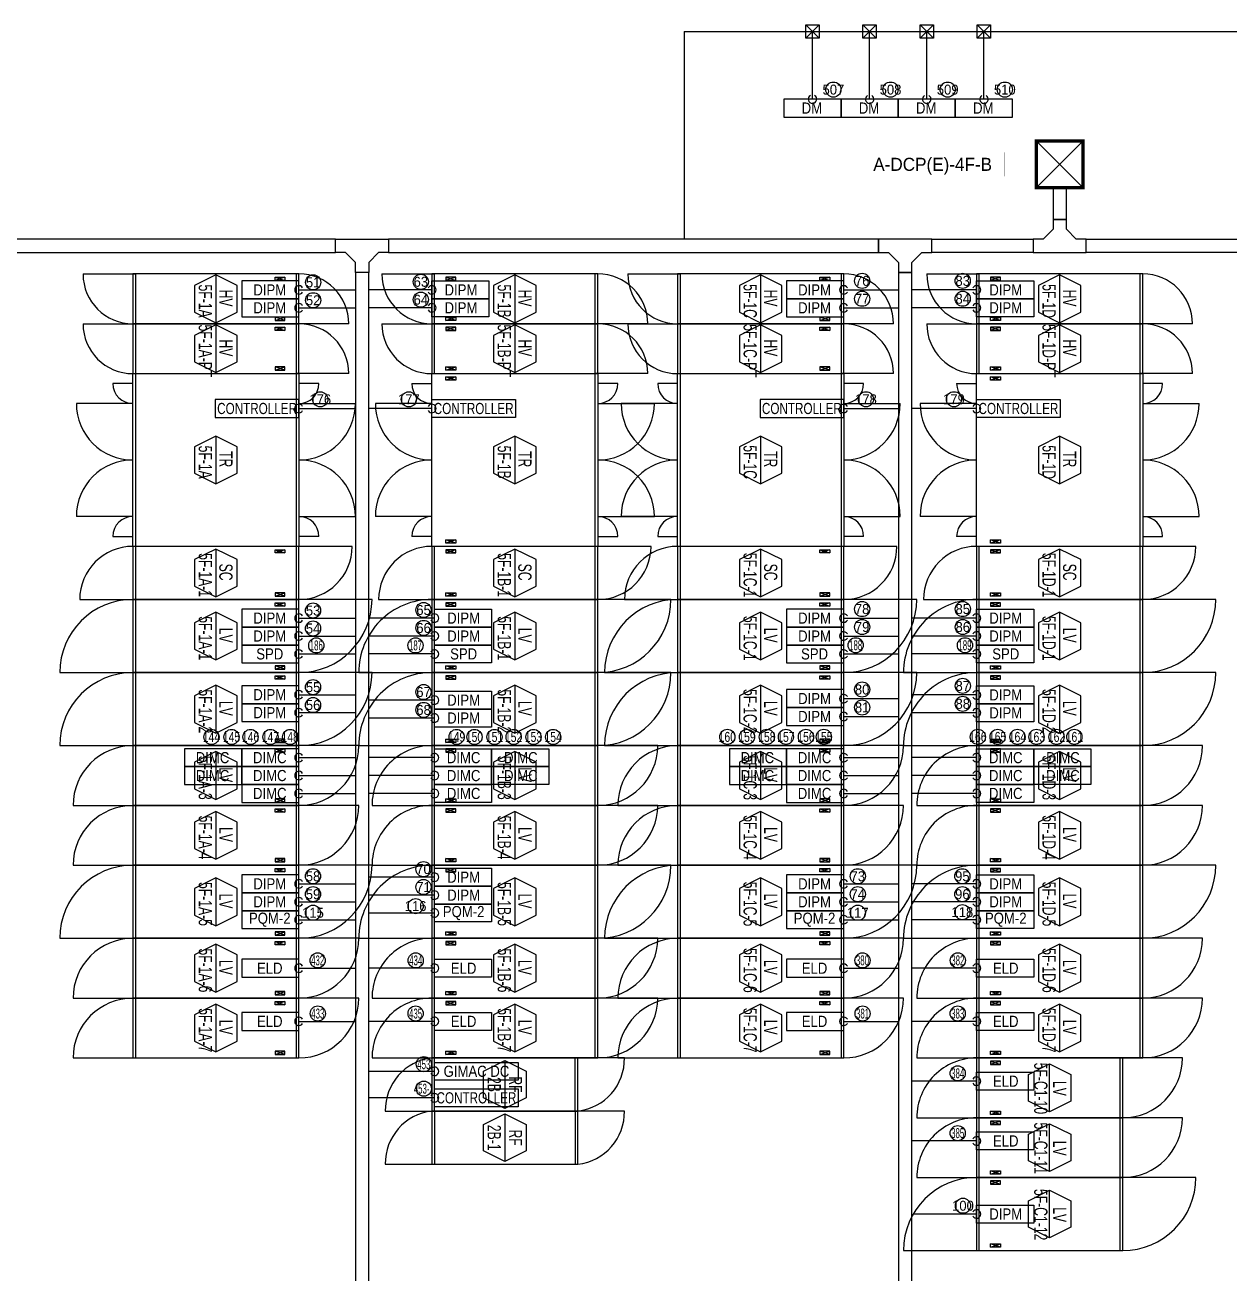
# Model space of a CAD drawing. Header units: millimetres. Extents: x 89450 to 753248, y -530175 to 1209785.
# Drawn here: x 309426 to 327550, y 401512 to 420298 of the extents above; entities that cross this region are included whole.
import ezdxf
from ezdxf.enums import TextEntityAlignment as Align

# ---------------------------------------------------------------- set-up
doc = ezdxf.new("R2010")
doc.units = ezdxf.units.MM
doc.header["$LTSCALE"] = 150
for name, color, linetype in [('------00 Switch Gear', 3, 'Continuous'), ('------00 Switch Gear_Number', 1, 'Continuous'), ('-----29 Indicator', 1, 'Continuous'), ('-----99 EPMS CABLE DUCT', 4, 'Continuous'), ('-----99 EPMS CONDUIT', 4, 'Continuous'), ('-----99 EPMS DEVICE', 3, 'Continuous'), ('-----99 EPMS PNL', 6, 'Continuous')]:
    doc.layers.add(name, color=color, linetype=linetype)
doc.styles.add('ELEC', font='')
doc.styles.get('ELEC').set_extended_font_data('Dotum')

# ---------------------------------------------------------------- blocks, each defined once
blk = doc.blocks.new('750X2500')
at = {"layer": '------00 Switch Gear', "color": 161}
for p, q in [((-3250, 750), (-2458, 750)), ((-2460, 750), (-2460, 0)), ((-210, 700), (-360, 650)), ((-360, 700), (-210, 650)), ((-40, 750), (-40, 0)), ((-210, 50), (-360, 100)), ((-360, 50), (-210, 100)), ((750, 0), (-42, 0))]:
    blk.add_line(p, q, dxfattribs=at)
for points in [[(-2500, 750), (-2500, 0), (0, 0), (0, 750)], [(-360, 700), (-210, 700), (-210, 650), (-360, 650)], [(-360, 50), (-210, 50), (-210, 100), (-360, 100)]]:
    blk.add_lwpolyline(points, close=True, dxfattribs=at)
for centre, start, end in [((-2500, 750), 180, 270), ((0, 0), 0, 90)]:
    blk.add_arc(centre, 750, start, end, dxfattribs=at)
blk = doc.blocks.new('800X2500')
at = {"layer": '------00 Switch Gear', "color": 161}
for p, q in [((-2460, 800), (-2460, 0)), ((800, 800), (-42, 800)), ((-40, 800), (-40, 0)), ((-210, 750), (-360, 700)), ((-360, 750), (-210, 700)), ((-3300, 0), (-2458, 0)), ((-210, 50), (-360, 100)), ((-360, 50), (-210, 100))]:
    blk.add_line(p, q, dxfattribs=at)
for points in [[(-2500, 800), (-2500, 0), (0, 0), (0, 800)], [(-360, 750), (-210, 750), (-210, 700), (-360, 700)], [(-360, 50), (-210, 50), (-210, 100), (-360, 100)]]:
    blk.add_lwpolyline(points, close=True, dxfattribs=at)
for centre, start, end in [((-2500, 0), 90, 180), ((0, 800), 270, 0)]:
    blk.add_arc(centre, 800, start, end, dxfattribs=at)
blk = doc.blocks.new('1100X2500')
at = {"layer": '------00 Switch Gear', "color": 161}
for p, q in [((-2460, 1100), (-2460, 0)), ((-210, 1050), (-360, 1000)), ((-360, 1050), (-210, 1000)), ((1100, 1100), (-42, 1100)), ((-40, 1100), (-40, 0)), ((-3600, 0), (-2458, 0)), ((-210, 50), (-360, 100)), ((-360, 50), (-210, 100))]:
    blk.add_line(p, q, dxfattribs=at)
at = {"layer": '------00 Switch Gear', "color": 161, "elevation": 0}
for points in [[(-2500, 1100), (-2500, 0), (0, 0), (0, 1100)], [(-360, 1050), (-210, 1050), (-210, 1000), (-360, 1000)], [(-360, 50), (-210, 50), (-210, 100), (-360, 100)]]:
    blk.add_lwpolyline(points, close=True, dxfattribs=at)
at = {"layer": '------00 Switch Gear', "color": 161}
for centre, start, end in [((-2500, 0), 90, 180), ((0, 1100), 270, 0)]:
    blk.add_arc(centre, 1100, start, end, dxfattribs=at)
blk = doc.blocks.new('900X2500')
at = {"layer": '------00 Switch Gear', "color": 161}
for p, q in [((-2460, 900), (-2460, 0)), ((-210, 850), (-360, 800)), ((-360, 850), (-210, 800)), ((900, 900), (-42, 900)), ((-40, 900), (-40, 0)), ((-3400, 0), (-2458, 0)), ((-210, 50), (-360, 100)), ((-360, 50), (-210, 100))]:
    blk.add_line(p, q, dxfattribs=at)
at = {"layer": '------00 Switch Gear', "color": 161, "elevation": 0}
for points in [[(-2500, 900), (-2500, 0), (0, 0), (0, 900)], [(-360, 850), (-210, 850), (-210, 800), (-360, 800)], [(-360, 50), (-210, 50), (-210, 100), (-360, 100)]]:
    blk.add_lwpolyline(points, close=True, dxfattribs=at)
at = {"layer": '------00 Switch Gear', "color": 161}
for centre, start, end in [((-2500, 0), 90, 180), ((0, 900), 270, 0)]:
    blk.add_arc(centre, 900, start, end, dxfattribs=at)
blk = doc.blocks.new('1100x2200')
at = {"layer": '------00 Switch Gear', "color": 161}
for p, q in [((-2160, 0), (-2160, 1100)), ((-1990, 1050), (-1840, 1000)), ((-1840, 1050), (-1990, 1000)), ((1100, 1100), (-42, 1100)), ((-40, 0), (-40, 1100)), ((-3300, 0), (-2158, 0)), ((-1990, 50), (-1840, 100)), ((-1840, 50), (-1990, 100))]:
    blk.add_line(p, q, dxfattribs=at)
at = {"layer": '------00 Switch Gear', "color": 161, "elevation": 0}
for points in [[(0, 0), (0, 1100), (-2200, 1100), (-2200, 0)], [(-1840, 1050), (-1990, 1050), (-1990, 1000), (-1840, 1000)], [(-1840, 50), (-1990, 50), (-1990, 100), (-1840, 100)]]:
    blk.add_lwpolyline(points, close=True, dxfattribs=at)
at = {"layer": '------00 Switch Gear', "color": 161}
for centre, start, end in [((-2200, 0), 90, 180), ((0, 1100), 270, 0)]:
    blk.add_arc(centre, 1100, start, end, dxfattribs=at)
blk = doc.blocks.new('900x2200')
at = {"layer": '------00 Switch Gear', "color": 161}
for p, q in [((-2160, 900), (-2160, 0)), ((-210, 850), (-360, 800)), ((-360, 850), (-210, 800)), ((900, 900), (-42, 900)), ((-40, 900), (-40, 0)), ((-3100, 0), (-2158, 0)), ((-210, 50), (-360, 100)), ((-360, 50), (-210, 100))]:
    blk.add_line(p, q, dxfattribs=at)
for points in [[(-2200, 900), (-2200, 0), (0, 0), (0, 900)], [(-360, 850), (-210, 850), (-210, 800), (-360, 800)], [(-360, 50), (-210, 50), (-210, 100), (-360, 100)]]:
    blk.add_lwpolyline(points, close=True, dxfattribs=at)
for centre, start, end in [((-2200, 0), 90, 180), ((0, 900), 270, 0)]:
    blk.add_arc(centre, 900, start, end, dxfattribs=at)
blk = doc.blocks.new('zw$32E')
for p, q in [((100, 0), (0, 0)), ((0, 0), (0, -400)), ((100, -75), (100, 0)), ((175, -150), (100, -75)), ((250, -150), (175, -150)), ((250, -250), (250, -150)), ((100, -325), (175, -250)), ((175, -250), (250, -250)), ((100, -400), (100, -325)), ((0, -400), (100, -400))]:
    blk.add_line(p, q)

msp = doc.modelspace()

# ---------------------------------------------------------------- linework, layer by layer
at = {"layer": '------00 Switch Gear', "color": 161}
for p, q in [((311090, 415050), (311090, 412450)), ((313510, 415050), (313510, 412450)), ((315910, 414950), (315760, 415000)), ((315910, 415000), (315760, 414950)), ((318010, 412450), (318010, 415050)), ((319290, 415050), (319290, 412450)), ((321710, 415050), (321710, 412450)), ((324110, 414950), (323960, 415000)), ((324110, 415000), (323960, 414950)), ((326210, 412450), (326210, 415050)), ((311050, 414900), (310750, 414900)), ((313850, 414900), (313550, 414900)), ((315250, 414900), (315550, 414900)), ((318350, 414900), (318050, 414900)), ((319250, 414900), (318950, 414900)), ((322050, 414900), (321750, 414900)), ((323450, 414900), (323750, 414900)), ((326550, 414900), (326250, 414900)), ((311050, 414600), (310200, 414600)), ((313550, 414600), (314400, 414600)), ((315550, 414600), (314700, 414600)), ((318050, 414600), (318900, 414600)), ((319250, 414600), (318400, 414600)), ((321750, 414600), (322600, 414600)), ((323750, 414600), (322900, 414600)), ((326250, 414600), (327100, 414600)), ((311050, 412900), (310200, 412900)), ((313550, 412900), (314400, 412900)), ((315550, 412900), (314700, 412900)), ((318050, 412900), (318900, 412900)), ((319250, 412900), (318400, 412900)), ((321750, 412900), (322600, 412900)), ((323750, 412900), (322900, 412900)), ((326250, 412900), (327100, 412900)), ((310750, 412600), (311050, 412600)), ((313850, 412600), (313550, 412600)), ((315550, 412600), (315250, 412600)), ((315910, 412500), (315760, 412550)), ((315910, 412550), (315760, 412500)), ((318050, 412600), (318350, 412600)), ((318950, 412600), (319250, 412600)), ((322050, 412600), (321750, 412600)), ((323750, 412600), (323450, 412600)), ((324110, 412500), (323960, 412550)), ((324110, 412550), (323960, 412500)), ((326250, 412600), (326550, 412600)), ((315592, 403950), (315592, 404750)), ((317710, 403950), (317710, 404750)), ((315590, 403950), (315590, 403150)), ((317708, 403950), (317708, 403150))]:
    msp.add_line(p, q, dxfattribs=at)
at = {"layer": '------00 Switch Gear', "color": 161, "elevation": 0}
for points in [[(313550, 415050), (313550, 412450), (311050, 412450), (311050, 415050)], [(315550, 412450), (315550, 415050), (318050, 415050), (318050, 412450)], [(315760, 414950), (315760, 415000), (315910, 415000), (315910, 414950)], [(321750, 415050), (321750, 412450), (319250, 412450), (319250, 415050)], [(323750, 412450), (323750, 415050), (326250, 415050), (326250, 412450)], [(323960, 414950), (323960, 415000), (324110, 415000), (324110, 414950)], [(315760, 412500), (315760, 412550), (315910, 412550), (315910, 412500)], [(323960, 412500), (323960, 412550), (324110, 412550), (324110, 412500)], [(317750, 403950), (317750, 404750), (315550, 404750), (315550, 403950)], [(315550, 403950), (315550, 403150), (317750, 403150), (317750, 403950)]]:
    msp.add_lwpolyline(points, close=True, dxfattribs=at)
for points in [[(315550, 404750, 0.385743), (314850, 403950), (315550, 403950)], [(317750, 403950, 0.385743), (318450, 404750), (317750, 404750)], [(315550, 403950, 0.385743), (314850, 403150), (315550, 403150)], [(317750, 403150, 0.385743), (318450, 403950), (317750, 403950)]]:
    msp.add_lwpolyline(points, format="xyb", dxfattribs=at)
at = {"layer": '------00 Switch Gear', "color": 161}
for centre, radius, start, end in [((311050, 414900), 300, 180, 270), ((313550, 414900), 300, 270, 0), ((315550, 414900), 300, 180, 270), ((318050, 414900), 300, 270, 0), ((319250, 414900), 300, 180, 270), ((321750, 414900), 300, 270, 0), ((323750, 414900), 300, 180, 270), ((326250, 414900), 300, 270, 0), ((311050, 414600), 850, 180, 270), ((313550, 414600), 850, 270, 0), ((315550, 414600), 850, 180, 270), ((318050, 414600), 850, 270, 0), ((319250, 414600), 850, 180, 270), ((321750, 414600), 850, 270, 0), ((323750, 414600), 850, 180, 270), ((326250, 414600), 850, 270, 0), ((311050, 412900), 850, 90, 180), ((313550, 412900), 850, 0, 90), ((315550, 412900), 850, 90, 180), ((318050, 412900), 850, 0, 90), ((319250, 412900), 850, 90, 180), ((321750, 412900), 850, 0, 90), ((323750, 412900), 850, 90, 180), ((326250, 412900), 850, 0, 90), ((311050, 412600), 300, 90, 180), ((313550, 412600), 300, 0, 90), ((315550, 412600), 300, 90, 180), ((318050, 412600), 300, 0, 90), ((319250, 412600), 300, 90, 180), ((321750, 412600), 300, 0, 90), ((323750, 412600), 300, 90, 180), ((326250, 412600), 300, 0, 90)]:
    msp.add_arc(centre, radius, start, end, dxfattribs=at)
at = {"layer": '------00 Switch Gear_Number', "color": 1, "elevation": 0}
for points in [[(312300, 416535), (312300, 415815), (312620, 415975), (312620, 416375), (312300, 416535), (311980, 416375), (311980, 415975), (312300, 415815)], [(316800, 416535), (316800, 415815), (317120, 415975), (317120, 416375), (316800, 416535), (316480, 416375), (316480, 415975), (316800, 415815)], [(320500, 416535), (320500, 415815), (320820, 415975), (320820, 416375), (320500, 416535), (320180, 416375), (320180, 415975), (320500, 415815)], [(325000, 416535), (325000, 415815), (325320, 415975), (325320, 416375), (325000, 416535), (324680, 416375), (324680, 415975), (325000, 415815)], [(312300, 415785), (312300, 415065), (312620, 415225), (312620, 415625), (312300, 415785), (311980, 415625), (311980, 415225), (312300, 415065)], [(316800, 415785), (316800, 415065), (317120, 415225), (317120, 415625), (316800, 415785), (316480, 415625), (316480, 415225), (316800, 415065)], [(320500, 415785), (320500, 415065), (320820, 415225), (320820, 415625), (320500, 415785), (320180, 415625), (320180, 415225), (320500, 415065)], [(325000, 415785), (325000, 415065), (325320, 415225), (325320, 415625), (325000, 415785), (324680, 415625), (324680, 415225), (325000, 415065)], [(312300, 414110), (312300, 413390), (312620, 413550), (312620, 413950), (312300, 414110), (311980, 413950), (311980, 413550), (312300, 413390)], [(316800, 414110), (316800, 413390), (317120, 413550), (317120, 413950), (316800, 414110), (316480, 413950), (316480, 413550), (316800, 413390)], [(320500, 414110), (320500, 413390), (320820, 413550), (320820, 413950), (320500, 414110), (320180, 413950), (320180, 413550), (320500, 413390)], [(325000, 414110), (325000, 413390), (325320, 413550), (325320, 413950), (325000, 414110), (324680, 413950), (324680, 413550), (325000, 413390)], [(312300, 412410), (312300, 411690), (312620, 411850), (312620, 412250), (312300, 412410), (311980, 412250), (311980, 411850), (312300, 411690)], [(316800, 412410), (316800, 411690), (317120, 411850), (317120, 412250), (316800, 412410), (316480, 412250), (316480, 411850), (316800, 411690)], [(320500, 412410), (320500, 411690), (320820, 411850), (320820, 412250), (320500, 412410), (320180, 412250), (320180, 411850), (320500, 411690)], [(325000, 412410), (325000, 411690), (325320, 411850), (325320, 412250), (325000, 412410), (324680, 412250), (324680, 411850), (325000, 411690)], [(312300, 411460), (312300, 410740), (312620, 410900), (312620, 411300), (312300, 411460), (311980, 411300), (311980, 410900), (312300, 410740)], [(316800, 411460), (316800, 410740), (317120, 410900), (317120, 411300), (316800, 411460), (316480, 411300), (316480, 410900), (316800, 410740)], [(320500, 411460), (320500, 410740), (320820, 410900), (320820, 411300), (320500, 411460), (320180, 411300), (320180, 410900), (320500, 410740)], [(325000, 411460), (325000, 410740), (325320, 410900), (325320, 411300), (325000, 411460), (324680, 411300), (324680, 410900), (325000, 410740)], [(312300, 410360), (312300, 409640), (312620, 409800), (312620, 410200), (312300, 410360), (311980, 410200), (311980, 409800), (312300, 409640)], [(316800, 410360), (316800, 409640), (317120, 409800), (317120, 410200), (316800, 410360), (316480, 410200), (316480, 409800), (316800, 409640)], [(320500, 410360), (320500, 409640), (320820, 409800), (320820, 410200), (320500, 410360), (320180, 410200), (320180, 409800), (320500, 409640)], [(325000, 410360), (325000, 409640), (325320, 409800), (325320, 410200), (325000, 410360), (324680, 410200), (324680, 409800), (325000, 409640)], [(312300, 409360), (312300, 408640), (312620, 408800), (312620, 409200), (312300, 409360), (311980, 409200), (311980, 408800), (312300, 408640)], [(316800, 409360), (316800, 408640), (317120, 408800), (317120, 409200), (316800, 409360), (316480, 409200), (316480, 408800), (316800, 408640)], [(320500, 409360), (320500, 408640), (320820, 408800), (320820, 409200), (320500, 409360), (320180, 409200), (320180, 408800), (320500, 408640)], [(325000, 409360), (325000, 408640), (325320, 408800), (325320, 409200), (325000, 409360), (324680, 409200), (324680, 408800), (325000, 408640)], [(312300, 408460), (312300, 407740), (312620, 407900), (312620, 408300), (312300, 408460), (311980, 408300), (311980, 407900), (312300, 407740)], [(316800, 408460), (316800, 407740), (317120, 407900), (317120, 408300), (316800, 408460), (316480, 408300), (316480, 407900), (316800, 407740)], [(320500, 408460), (320500, 407740), (320820, 407900), (320820, 408300), (320500, 408460), (320180, 408300), (320180, 407900), (320500, 407740)], [(325000, 408460), (325000, 407740), (325320, 407900), (325320, 408300), (325000, 408460), (324680, 408300), (324680, 407900), (325000, 407740)], [(312300, 407460), (312300, 406740), (312620, 406900), (312620, 407300), (312300, 407460), (311980, 407300), (311980, 406900), (312300, 406740)], [(316800, 407460), (316800, 406740), (317120, 406900), (317120, 407300), (316800, 407460), (316480, 407300), (316480, 406900), (316800, 406740)], [(320500, 407460), (320500, 406740), (320820, 406900), (320820, 407300), (320500, 407460), (320180, 407300), (320180, 406900), (320500, 406740)], [(325000, 407460), (325000, 406740), (325320, 406900), (325320, 407300), (325000, 407460), (324680, 407300), (324680, 406900), (325000, 406740)], [(312300, 406460), (312300, 405740), (312620, 405900), (312620, 406300), (312300, 406460), (311980, 406300), (311980, 405900), (312300, 405740)], [(316800, 406460), (316800, 405740), (317120, 405900), (317120, 406300), (316800, 406460), (316480, 406300), (316480, 405900), (316800, 405740)], [(320500, 406460), (320500, 405740), (320820, 405900), (320820, 406300), (320500, 406460), (320180, 406300), (320180, 405900), (320500, 405740)], [(325000, 406460), (325000, 405740), (325320, 405900), (325320, 406300), (325000, 406460), (324680, 406300), (324680, 405900), (325000, 405740)], [(312300, 405560), (312300, 404840), (312620, 405000), (312620, 405400), (312300, 405560), (311980, 405400), (311980, 405000), (312300, 404840)], [(316800, 405560), (316800, 404840), (317120, 405000), (317120, 405400), (316800, 405560), (316480, 405400), (316480, 405000), (316800, 404840)], [(320500, 405560), (320500, 404840), (320820, 405000), (320820, 405400), (320500, 405560), (320180, 405400), (320180, 405000), (320500, 404840)], [(325000, 405560), (325000, 404840), (325320, 405000), (325320, 405400), (325000, 405560), (324680, 405400), (324680, 405000), (325000, 404840)], [(316650, 404710), (316650, 403990), (316330, 404150), (316330, 404550), (316650, 404710), (316970, 404550), (316970, 404150), (316650, 403990)], [(316650, 403910), (316650, 403190), (316330, 403350), (316330, 403750), (316650, 403910), (316970, 403750), (316970, 403350), (316650, 403190)]]:
    msp.add_lwpolyline(points, dxfattribs=at)
at = {"layer": '------00 Switch Gear_Number', "elevation": 0}
for points in [[(324850, 403940), (324850, 404660), (325170, 404500), (325170, 404100), (324850, 403940), (324530, 404100), (324530, 404500), (324850, 404660)], [(324850, 403040), (324850, 403760), (325170, 403600), (325170, 403200), (324850, 403040), (324530, 403200), (324530, 403600), (324850, 403760)], [(324850, 402040), (324850, 402760), (325170, 402600), (325170, 402200), (324850, 402040), (324530, 402200), (324530, 402600), (324850, 402760)]]:
    msp.add_lwpolyline(points, dxfattribs=at)
at = {"layer": '-----29 Indicator'}
for centre in [(321595, 419325), (322455, 419325), (323315, 419325), (324175, 419325), (313764, 416424, 0), (315385, 416432, 0), (322028, 416446, 0), (323541, 416446, 0), (313764, 416154, 0), (315385, 416163, 0), (322028, 416177, 0), (323541, 416177, 0), (313871, 414663, 0), (315204, 414663, 0), (322085, 414664, 0), (323409, 414664, 0), (313763, 411484, 0), (315426, 411492, 0), (322027, 411506, 0), (323542, 411506, 0), (313763, 411214, 0), (315426, 411222, 0), (322027, 411236, 0), (323542, 411236, 0), (313811, 410959, 0), (315305, 410959, 0), (321930, 410961, 0), (323575, 410961, 0), (313763, 410331, 0), (315426, 410257, 0), (322027, 410295, 0), (323542, 410350, 0), (313763, 410061, 0), (315426, 409988, 0), (322027, 410025, 0), (323542, 410080, 0), (312233, 409581, 0), (312536, 409581, 0), (312822, 409581, 0), (313121, 409581, 0), (313418, 409581, 0), (315923, 409581, 0), (316192, 409581, 0), (316494, 409581, 0), (316781, 409581, 0), (317080, 409581, 0), (317376, 409581, 0), (319998, 409582, 0), (320294, 409582, 0), (320593, 409582, 0), (320880, 409582, 0), (321182, 409582, 0), (321451, 409582, 0), (323769, 409582, 0), (324066, 409582, 0), (324365, 409582, 0), (324651, 409582, 0), (324953, 409582, 0), (325222, 409582, 0), (315425, 407592, 0), (313762, 407484, 0), (321962, 407484, 0), (323536, 407484, 0), (313762, 407214, 0), (315425, 407322, 0), (321962, 407214, 0), (323536, 407214, 0), (315306, 407035, 0), (313762, 406935, 0), (321962, 406935, 0), (323536, 406944, 0), (313832, 406218, 0), (315308, 406218, 0), (322032, 406218, 0), (323468, 406218, 0), (313834, 405418, 0), (315306, 405418, 0), (322034, 405418, 0), (323466, 405418, 0), (315430, 404655, 0), (323466, 404518, 0), (315430, 404287, 0), (323466, 403618, 0), (323545, 402525, 0)]:
    msp.add_circle(centre, 114, dxfattribs=at)
at = {"layer": '-----99 EPMS CABLE DUCT'}
for q in [(344045, 420198), (319349, 417072)]:
    msp.add_line((319349, 420198), q, dxfattribs=at)
at = {"layer": '-----99 EPMS CABLE DUCT', "elevation": 0}
for points in [[(325101, 417850), (324901, 417850), (324901, 417372), (325101, 417372)], [(314100, 417072), (304800, 417072), (304800, 416872), (314100, 416872)], [(322275, 417072), (314900, 417072), (314900, 416872), (322275, 416872)], [(325401, 417072), (329128, 417072), (329128, 416872), (325401, 416872)], [(314600, 416572), (314400, 416572), (314400, 400152), (314600, 400152)]]:
    msp.add_lwpolyline(points, close=True, dxfattribs=at)
at = {"layer": '-----99 EPMS CABLE DUCT'}
for points in [[(323075, 417072), (324601, 417072), (324601, 416872), (323075, 416872)], [(322775, 416572), (322575, 416572), (322575, 400152), (322775, 400152)]]:
    msp.add_lwpolyline(points, close=True, dxfattribs=at)
at = {"layer": '-----99 EPMS CONDUIT'}
for p, q in [((321380, 420298), (321180, 420098)), ((321180, 420298), (321380, 420098)), ((322240, 420298), (322040, 420098)), ((322040, 420298), (322240, 420098)), ((323100, 420298), (322900, 420098)), ((322900, 420298), (323100, 420098)), ((323961, 420298), (323761, 420098)), ((323761, 420298), (323961, 420098)), ((321280, 419181), (321280, 420198)), ((322140, 419181), (322140, 420198)), ((323000, 419181), (323000, 420198)), ((323861, 419181), (323861, 420198)), ((313550, 416310), (314400, 416310)), ((315550, 416310), (314600, 416310)), ((321750, 416310), (322575, 416310)), ((323750, 416310), (322775, 416310)), ((313550, 416040), (314400, 416040)), ((315550, 416040), (314600, 416040)), ((321750, 416040), (322575, 416040)), ((323750, 416040), (322775, 416040)), ((313550, 414525), (314400, 414525, 0)), ((315550, 414525), (314600, 414525, 0)), ((321750, 414525), (322575, 414525, 0)), ((323750, 414525), (322775, 414525, 0)), ((313550, 411370), (314400, 411370)), ((315590, 411370), (314600, 411370)), ((321750, 411370), (322574, 411370)), ((323750, 411370), (322775, 411370)), ((313550, 411100), (314400, 411100)), ((315590, 411100), (314600, 411100)), ((321750, 411100), (322574, 411100)), ((323750, 411100), (322775, 411100)), ((313550, 410830), (314400, 410830)), ((315590, 410830), (314600, 410830)), ((321750, 410830), (322574, 410830)), ((323750, 410830), (322775, 410830)), ((313550, 410217), (314400, 410217)), ((315590, 410135), (314600, 410135)), ((321750, 410158), (322574, 410158)), ((323750, 410213), (322775, 410213)), ((313550, 409947), (314400, 409947)), ((323750, 409944), (322775, 409944)), ((315590, 409865), (314600, 409865)), ((321750, 409889), (322574, 409889)), ((313550, 409270), (314400, 409270)), ((315590, 409270), (314600, 409270)), ((321750, 409270), (322574, 409270)), ((323750, 409270), (322775, 409270)), ((313550, 409000), (314400, 409000)), ((315590, 409000), (314600, 409000)), ((321750, 409000), (322574, 409000)), ((323750, 409000), (322775, 409000)), ((313550, 408730), (314400, 408730)), ((315590, 408730), (314600, 408730)), ((321750, 408730), (322574, 408730)), ((323750, 408730), (322775, 408730)), ((315590, 407470), (314600, 407470)), ((313550, 407370), (314400, 407370)), ((321750, 407370), (322575, 407370)), ((323750, 407370), (322775, 407370)), ((313550, 407100), (314400, 407100)), ((315590, 407200), (314600, 407200)), ((321750, 407100), (322575, 407100)), ((323750, 407100), (322775, 407100)), ((315590, 406930), (314600, 406930)), ((313550, 406830), (314400, 406830)), ((321750, 406830), (322575, 406830)), ((323750, 406830), (322775, 406830)), ((313550, 406100), (314400, 406100)), ((315590, 406100), (314601, 406100)), ((321750, 406100), (322575, 406100)), ((323750, 406100), (322775, 406100)), ((313550, 405300), (314400, 405300)), ((315590, 405300), (314601, 405300)), ((321750, 405300), (322575, 405300)), ((323750, 405300), (322775, 405300)), ((315592, 404548), (314600, 404548, 0)), ((323750, 404400), (322775, 404400)), ((315592, 404149), (314600, 404149, 0)), ((323750, 403500), (322775, 403500)), ((323750, 402400), (322800, 402400))]:
    msp.add_line(p, q, dxfattribs=at)
at = {"layer": '-----99 EPMS CONDUIT', "elevation": 0}
for points in [[(321180, 420298), (321380, 420298), (321380, 420098), (321180, 420098)], [(322040, 420298), (322240, 420298), (322240, 420098), (322040, 420098)], [(322900, 420298), (323100, 420298), (323100, 420098), (322900, 420098)], [(323761, 420298), (323961, 420298), (323961, 420098), (323761, 420098)]]:
    msp.add_lwpolyline(points, close=True, dxfattribs=at)
at = {"layer": '-----99 EPMS CONDUIT'}
for centre, start, end in [((321280, 419181), 120, 60), ((322140, 419181), 120, 60), ((323000, 419181), 120, 60), ((323861, 419181), 120, 60), ((313550, 416310), 30, 330), ((315550, 416310), 210, 150), ((321750, 416310), 30, 330), ((323750, 416310), 210, 150), ((313550, 416040), 30, 330), ((315550, 416040), 210, 150), ((321750, 416040), 30, 330), ((323750, 416040), 210, 150), ((313550, 414525), 30, 330), ((315550, 414525), 210, 150), ((321750, 414525), 30, 330), ((323750, 414525), 210, 150), ((313550, 411370), 30, 330), ((315590, 411370), 210, 150), ((321750, 411370), 30, 330), ((323750, 411370), 210, 150), ((313550, 411100), 30, 330), ((315590, 411100), 210, 150), ((321750, 411100), 30, 330), ((323750, 411100), 210, 150), ((313550, 410830), 30, 330), ((315590, 410830), 210, 150), ((321750, 410830), 30, 330), ((323750, 410830), 210, 150), ((313550, 410217), 30, 330), ((315590, 410135), 210, 150), ((321750, 410158), 30, 330), ((323750, 410213), 210, 150), ((313550, 409947), 30, 330), ((315590, 409865), 210, 150), ((321750, 409889), 30, 330), ((323750, 409944), 210, 150), ((313550, 409270), 30, 330), ((315590, 409270), 210, 150), ((321750, 409270), 30, 330), ((323750, 409270), 210, 150), ((313550, 409000), 30, 330), ((315590, 409000), 210, 150), ((321750, 409000), 30, 330), ((323750, 409000), 210, 150), ((313550, 408730), 30, 330), ((315590, 408730), 210, 150), ((321750, 408730), 30, 330), ((323750, 408730), 210, 150), ((315590, 407470), 210, 150), ((313550, 407370), 30, 330), ((321750, 407370), 30, 330), ((323750, 407370), 210, 150), ((313550, 407100), 30, 330), ((315590, 407200), 210, 150), ((321750, 407100), 30, 330), ((323750, 407100), 210, 150), ((315590, 406930), 210, 150), ((313550, 406830), 30, 330), ((321750, 406830), 30, 330), ((323750, 406830), 210, 150), ((313550, 406100), 30, 330), ((315590, 406100), 210, 150), ((321750, 406100), 30, 330), ((323750, 406100), 210, 150), ((313550, 405300), 30, 330), ((315590, 405300), 210, 150), ((321750, 405300), 30, 330), ((323750, 405300), 210, 150), ((315592, 404548), 210, 150), ((323750, 404400), 210, 150), ((315592, 404149), 210, 150), ((323750, 403500), 210, 150), ((323750, 402400), 210, 150)]:
    msp.add_arc(centre, 63.8, start, end, dxfattribs=at)
at = {"layer": '-----99 EPMS DEVICE', "color": 2, "elevation": 0}
for points in [[(321710, 419181), (320850, 419181), (320850, 418912), (321710, 418912)], [(322570, 419181), (321710, 419181), (321710, 418912), (322570, 418912)], [(323430, 419181), (322570, 419181), (322570, 418912), (323430, 418912)], [(324291, 419181), (323430, 419181), (323430, 418912), (324291, 418912)], [(313550, 406235), (312690, 406235), (312690, 405965), (313550, 405965)], [(315590, 406235), (316450, 406235), (316450, 405965), (315590, 405965)], [(321750, 406235), (320890, 406235), (320890, 405965), (321750, 405965)], [(323750, 406235), (324610, 406235), (324610, 405965), (323750, 405965)], [(313550, 405435), (312690, 405435), (312690, 405165), (313550, 405165)], [(315590, 405435), (316450, 405435), (316450, 405165), (315590, 405165)], [(321750, 405435), (320890, 405435), (320890, 405165), (321750, 405165)], [(323750, 405435), (324610, 405435), (324610, 405165), (323750, 405165)], [(315592, 404683), (316852, 404683), (316852, 404414), (315592, 404414)], [(323750, 404535), (324610, 404535), (324610, 404265), (323750, 404265)], [(323750, 403635), (324610, 403635), (324610, 403365), (323750, 403365)]]:
    msp.add_lwpolyline(points, close=True, dxfattribs=at)
at = {"layer": '-----99 EPMS DEVICE', "elevation": 0}
for points in [[(313550, 416445), (312690, 416445), (312690, 416175), (313550, 416175)], [(315550, 416445), (316410, 416445), (316410, 416175), (315550, 416175)], [(321750, 416445), (320890, 416445), (320890, 416175), (321750, 416175)], [(323750, 416445), (324610, 416445), (324610, 416175), (323750, 416175)], [(313550, 416175), (312690, 416175), (312690, 415905), (313550, 415905)], [(315550, 416175), (316410, 416175), (316410, 415905), (315550, 415905)], [(321750, 416175), (320890, 416175), (320890, 415905), (321750, 415905)], [(323750, 416175), (324610, 416175), (324610, 415905), (323750, 415905)], [(313550, 414660), (312290, 414660), (312290, 414390), (313550, 414390)], [(315550, 414660), (316810, 414660), (316810, 414390), (315550, 414390)], [(321750, 414660), (320490, 414660), (320490, 414390), (321750, 414390)], [(323750, 414660), (325010, 414660), (325010, 414390), (323750, 414390)], [(313550, 411504), (312690, 411504), (312690, 411235), (313550, 411235)], [(321750, 411504), (320890, 411504), (320890, 411235), (321750, 411235)], [(323750, 411504), (324610, 411504), (324610, 411235), (323750, 411235)], [(313550, 411235), (312690, 411235), (312690, 410965), (313550, 410965)], [(321750, 411235), (320890, 411235), (320890, 410965), (321750, 410965)], [(323750, 411235), (324610, 411235), (324610, 410965), (323750, 410965)], [(313550, 410965), (312690, 410965), (312690, 410696), (313550, 410696)], [(321750, 410965), (320890, 410965), (320890, 410696), (321750, 410696)], [(323750, 410965), (324610, 410965), (324610, 410696), (323750, 410696)], [(313550, 410352), (312690, 410352), (312690, 410082), (313550, 410082)], [(321750, 410293), (320890, 410293), (320890, 410023), (321750, 410023)], [(323750, 410348), (324610, 410348), (324610, 410079), (323750, 410079)], [(313550, 410082), (312690, 410082), (312690, 409812), (313550, 409812)], [(321750, 410023), (320890, 410023), (320890, 409754), (321750, 409754)], [(323750, 410079), (324610, 410079), (324610, 409809), (323750, 409809)], [(312690, 409404), (311830, 409404), (311830, 409135), (312690, 409135)], [(313550, 409404), (312690, 409404), (312690, 409135), (313550, 409135)], [(315590, 409404), (316450, 409404), (316450, 409135), (315590, 409135)], [(316450, 409404), (317310, 409404), (317310, 409135), (316450, 409135)], [(320890, 409404), (320030, 409404), (320030, 409135), (320890, 409135)], [(321750, 409404), (320890, 409404), (320890, 409135), (321750, 409135)], [(323750, 409404), (324610, 409404), (324610, 409135), (323750, 409135)], [(324610, 409404), (325470, 409404), (325470, 409135), (324610, 409135)], [(312690, 409135), (311830, 409135), (311830, 408865), (312690, 408865)], [(313550, 409135), (312690, 409135), (312690, 408865), (313550, 408865)], [(315590, 409135), (316450, 409135), (316450, 408865), (315590, 408865)], [(316450, 409135), (317310, 409135), (317310, 408865), (316450, 408865)], [(320890, 409135), (320030, 409135), (320030, 408865), (320890, 408865)], [(321750, 409135), (320890, 409135), (320890, 408865), (321750, 408865)], [(323750, 409135), (324610, 409135), (324610, 408865), (323750, 408865)], [(324610, 409135), (325470, 409135), (325470, 408865), (324610, 408865)], [(313550, 408865), (312690, 408865), (312690, 408596), (313550, 408596)], [(315590, 408865), (316450, 408865), (316450, 408596), (315590, 408596)], [(321750, 408865), (320890, 408865), (320890, 408596), (321750, 408596)], [(323750, 408865), (324610, 408865), (324610, 408596), (323750, 408596)], [(313550, 407504), (312690, 407504), (312690, 407235), (313550, 407235)], [(315590, 407604), (316450, 407604), (316450, 407335), (315590, 407335)], [(321750, 407504), (320890, 407504), (320890, 407235), (321750, 407235)], [(323750, 407504), (324610, 407504), (324610, 407235), (323750, 407235)], [(315590, 407335), (316450, 407335), (316450, 407065), (315590, 407065)], [(313550, 407235), (312690, 407235), (312690, 406965), (313550, 406965)], [(321750, 407235), (320890, 407235), (320890, 406965), (321750, 406965)], [(323750, 407235), (324610, 407235), (324610, 406965), (323750, 406965)], [(313550, 406965), (312690, 406965), (312690, 406696), (313550, 406696)], [(315590, 407065), (316450, 407065), (316450, 406796), (315590, 406796)], [(321750, 406965), (320890, 406965), (320890, 406696), (321750, 406696)], [(323750, 406965), (324610, 406965), (324610, 406696), (323750, 406696)], [(315592, 404283), (316852, 404283), (316852, 404014), (315592, 404014)], [(323750, 402535), (324610, 402535), (324610, 402265), (323750, 402265)]]:
    msp.add_lwpolyline(points, close=True, dxfattribs=at)
at = {"layer": '-----99 EPMS DEVICE'}
for points in [[(315590, 411504), (316450, 411504), (316450, 411235), (315590, 411235)], [(315590, 411235), (316450, 411235), (316450, 410965), (315590, 410965)], [(315590, 410965), (316450, 410965), (316450, 410696), (315590, 410696)], [(315590, 410270), (316450, 410270), (316450, 410000), (315590, 410000)], [(315590, 410000), (316450, 410000), (316450, 409730), (315590, 409730)]]:
    msp.add_lwpolyline(points, close=True, dxfattribs=at)
at = {"layer": '-----99 EPMS PNL'}
for p, q in [((324651, 418550), (325351, 417850)), ((324651, 417850), (325351, 418550))]:
    msp.add_line(p, q, dxfattribs=at)
at = {"layer": '-----99 EPMS PNL', "elevation": 0}
for points, const_width in [([(324651, 418550), (325351, 418550), (325351, 417850), (324651, 417850)], 50), ([(322004, 418019), (322004, 418380), (324175, 418380), (324175, 418019)], 1)]:
    msp.add_lwpolyline(points, close=True, dxfattribs=dict(at, const_width=const_width))

# ---------------------------------------------------------------- block references
at = {"layer": '------00 Switch Gear', "color": 161}
for name, p in [('750X2500', (313550, 415800)), ('750X2500', (321750, 415800)), ('750X2500', (313550, 415050)), ('750X2500', (321750, 415050)), ('800X2500', (313550, 411650)), ('800X2500', (321750, 411650)), ('1100X2500', (313550, 410550)), ('1100X2500', (321750, 410550)), ('1100X2500', (313550, 409450)), ('1100X2500', (321750, 409450)), ('900X2500', (313550, 408550)), ('900X2500', (321750, 408550)), ('900X2500', (313550, 407650)), ('900X2500', (321750, 407650)), ('1100X2500', (313550, 406550)), ('1100X2500', (321750, 406550)), ('900X2500', (313550, 405650)), ('900X2500', (321750, 405650)), ('900X2500', (313550, 404750)), ('900X2500', (321750, 404750)), ('1100x2200', (325950, 401850))]:
    msp.add_blockref(name, p, dxfattribs=at)
at = {"layer": '------00 Switch Gear', "color": 161, "rotation": 180}
for name, p in [('750X2500', (315550, 416550)), ('750X2500', (323750, 416550)), ('750X2500', (315550, 415800)), ('750X2500', (323750, 415800)), ('800X2500', (315550, 412450)), ('800X2500', (323750, 412450)), ('1100X2500', (315550, 411650)), ('1100X2500', (323750, 411650)), ('1100X2500', (315550, 410550)), ('1100X2500', (323750, 410550)), ('900X2500', (315550, 409450)), ('900X2500', (323750, 409450)), ('900X2500', (315550, 408550)), ('900X2500', (323750, 408550)), ('1100X2500', (315550, 407650)), ('1100X2500', (323750, 407650)), ('900X2500', (315550, 406550)), ('900X2500', (323750, 406550)), ('900X2500', (315550, 405650)), ('900X2500', (323750, 405650)), ('900x2200', (323750, 404750)), ('900x2200', (323750, 403850))]:
    msp.add_blockref(name, p, dxfattribs=at)
at = {"layer": '-----99 EPMS CABLE DUCT', "yscale": 2, "zscale": 2}
for p, xscale, rotation in [((324601, 416872), 2, 89.99999999999993), ((314100, 417072), -2, 89.99999999999977), ((323075, 417072), 2, 269.9999999999999)]:
    msp.add_blockref('zw$32E', p, dxfattribs=dict(at, xscale=xscale, rotation=rotation))

# ---------------------------------------------------------------- texts
at = {"layer": '------00 Switch Gear_Number', "color": 0, "style": 'ELEC', "width": 0.7}
for s, p in [('5F-1A', (312142, 416142)), ('HV', (312451, 416187)), ('5F-1B', (316642, 416142)), ('HV', (316951, 416187)), ('5F-1C', (320342, 416142)), ('HV', (320651, 416187)), ('5F-1D', (324842, 416142)), ('HV', (325151, 416187)), ('5F-1A-PT', (312142, 415392)), ('5F-1B-PT', (316642, 415392)), ('5F-1C-PT', (320342, 415392)), ('5F-1D-PT', (324842, 415392)), ('HV', (312451, 415437)), ('HV', (316951, 415437)), ('HV', (320651, 415437)), ('HV', (325151, 415437)), ('5F-1A', (312142, 413717)), ('TR', (312451, 413762)), ('5F-1B', (316642, 413717)), ('TR', (316951, 413762)), ('5F-1C', (320342, 413717)), ('TR', (320651, 413762)), ('5F-1D', (324842, 413717)), ('TR', (325151, 413762)), ('5F-1A-1', (312142, 412017)), ('SC', (312451, 412062)), ('5F-1B-1', (316642, 412017)), ('SC', (316951, 412062)), ('5F-1C-1', (320342, 412017)), ('SC', (320651, 412062)), ('5F-1D-1', (324842, 412017)), ('SC', (325151, 412062)), ('5F-1A-1', (312142, 411067)), ('5F-1B-1', (316642, 411067)), ('5F-1C-1', (320342, 411067)), ('5F-1D-1', (324842, 411067)), ('LV', (312451, 411112)), ('LV', (316951, 411112)), ('LV', (320651, 411112)), ('LV', (325151, 411112)), ('5F-1A-2', (312142, 409967)), ('5F-1B-2', (316642, 409967)), ('5F-1C-2', (320342, 409967)), ('5F-1D-2', (324842, 409967)), ('LV', (312451, 410012)), ('LV', (316951, 410012)), ('LV', (320651, 410012)), ('LV', (325151, 410012)), ('5F-1A-3', (312142, 408967)), ('5F-1B-3', (316642, 408967)), ('5F-1C-3', (320342, 408967)), ('5F-1D-3', (324842, 408967)), ('LV', (312451, 409012)), ('LV', (316951, 409012)), ('LV', (320651, 409012)), ('LV', (325151, 409012)), ('5F-1A-4', (312142, 408067)), ('5F-1B-4', (316642, 408067)), ('5F-1C-4', (320342, 408067)), ('5F-1D-4', (324842, 408067)), ('LV', (312451, 408112)), ('LV', (316951, 408112)), ('LV', (320651, 408112)), ('LV', (325151, 408112)), ('5F-1A-5', (312142, 407067)), ('5F-1B-5', (316642, 407067)), ('5F-1C-5', (320342, 407067)), ('5F-1D-5', (324842, 407067)), ('LV', (312451, 407112)), ('LV', (316951, 407112)), ('LV', (320651, 407112)), ('LV', (325151, 407112)), ('5F-1A-6', (312142, 406067)), ('5F-1B-6', (316642, 406067)), ('5F-1C-6', (320342, 406067)), ('5F-1D-6', (324842, 406067)), ('LV', (312451, 406112)), ('LV', (316951, 406112)), ('LV', (320651, 406112)), ('LV', (325151, 406112)), ('5F-1A-7', (312142, 405167)), ('5F-1B-7', (316642, 405167)), ('5F-1C-7', (320342, 405167)), ('5F-1D-7', (324842, 405167)), ('LV', (312451, 405212)), ('LV', (316951, 405212)), ('LV', (320651, 405212)), ('LV', (325151, 405212)), ('5F-C1-10', (324717, 404291)), ('LV', (325001, 404291)), ('5F-C1-11', (324717, 403391)), ('LV', (325001, 403391)), ('5F-C1-12', (324717, 402391)), ('LV', (325001, 402391))]:
    msp.add_text(s, height=200, rotation=270, dxfattribs=at).set_placement(p, align=Align.MIDDLE_CENTER)
at = {"layer": '------00 Switch Gear_Number', "color": 7, "style": 'ELEC', "width": 0.7}
for s, p in [('2B', (316490, 404350)), ('RF', (316810, 404350)), ('2B-1', (316490, 403550)), ('RF', (316810, 403550))]:
    msp.add_text(s, height=200, rotation=270, dxfattribs=at).set_placement(p, align=Align.MIDDLE_CENTER)
at = {"layer": '-----29 Indicator', "style": 'ELEC'}
for s, p in [('507', (321595, 419325)), ('508', (322455, 419325)), ('509', (323315, 419325)), ('510', (324175, 419325)), ('76', (322028, 416446, 0)), ('83', (323541, 416446, 0)), ('77', (322028, 416177, 0)), ('84', (323541, 416177, 0)), ('178', (322085, 414664, 0)), ('179', (323409, 414664, 0)), ('78', (322027, 411506, 0)), ('85', (323542, 411506, 0)), ('79', (322027, 411236, 0)), ('86', (323542, 411236, 0)), ('80', (322027, 410295, 0)), ('87', (323542, 410350, 0)), ('81', (322027, 410025, 0)), ('88', (323542, 410080, 0))]:
    msp.add_text(s, height=150, rotation=360, dxfattribs=at).set_placement(p, align=Align.MIDDLE_CENTER)
for s, p in [('51', (313764, 416424, 0)), ('63', (315385, 416432, 0)), ('52', (313764, 416154, 0)), ('64', (315385, 416163, 0)), ('176', (313871, 414663, 0)), ('177', (315204, 414663, 0)), ('53', (313763, 411484, 0)), ('65', (315426, 411492, 0)), ('54', (313763, 411214, 0)), ('66', (315426, 411222, 0)), ('55', (313763, 410331, 0)), ('67', (315426, 410257, 0)), ('56', (313763, 410061, 0)), ('68', (315426, 409988, 0)), ('70', (315425, 407592, 0)), ('58', (313762, 407484, 0)), ('73', (321962, 407484, 0)), ('95', (323536, 407484, 0)), ('59', (313762, 407214, 0)), ('71', (315425, 407322, 0)), ('74', (321962, 407214, 0)), ('96', (323536, 407214, 0)), ('116', (315306, 407035, 0)), ('115', (313762, 406935, 0)), ('117', (321962, 406935, 0)), ('118', (323536, 406944, 0)), ('100', (323545, 402525, 0))]:
    msp.add_text(s, height=150, dxfattribs=at).set_placement(p, align=Align.MIDDLE_CENTER)
for s, width, p in [('186', 0.6, (313811, 410959, 0)), ('187', 0.6, (315305, 410959, 0)), ('144', 0.8, (312233, 409581, 0)), ('145', 0.8, (312536, 409581, 0)), ('146', 0.8, (312822, 409581, 0)), ('147', 0.8, (313121, 409581, 0)), ('148', 0.8, (313418, 409581, 0)), ('149', 0.8, (315923, 409581, 0)), ('150', 0.8, (316192, 409581, 0)), ('151', 0.8, (316494, 409581, 0)), ('152', 0.8, (316781, 409581, 0)), ('153', 0.8, (317080, 409581, 0)), ('154', 0.8, (317376, 409581, 0)), ('432', 0.6, (313832, 406218, 0)), ('434', 0.6, (315308, 406218, 0)), ('380', 0.6, (322032, 406218, 0)), ('382', 0.6, (323468, 406218, 0)), ('433', 0.6, (313834, 405418, 0)), ('435', 0.6, (315306, 405418, 0)), ('381', 0.6, (322034, 405418, 0)), ('383', 0.6, (323466, 405418, 0)), ('453', 0.6, (315430, 404655, 0)), ('384', 0.6, (323466, 404518, 0)), ('453-1', 0.6, (315430, 404287, 0)), ('385', 0.6, (323466, 403618, 0))]:
    msp.add_text(s, height=150, dxfattribs=dict(at, width=width)).set_placement(p, align=Align.MIDDLE_CENTER)
for s, width, p in [('188', 0.6, (321930, 410961, 0)), ('189', 0.6, (323575, 410961, 0)), ('160', 0.8, (319998, 409582, 0)), ('159', 0.8, (320294, 409582, 0)), ('158', 0.8, (320593, 409582, 0)), ('157', 0.8, (320880, 409582, 0)), ('156', 0.8, (321182, 409582, 0)), ('155', 0.8, (321451, 409582, 0)), ('166', 0.8, (323769, 409582, 0)), ('165', 0.8, (324066, 409582, 0)), ('164', 0.8, (324365, 409582, 0)), ('163', 0.8, (324651, 409582, 0)), ('162', 0.8, (324953, 409582, 0)), ('161', 0.8, (325222, 409582, 0))]:
    msp.add_text(s, height=150, rotation=360, dxfattribs=dict(at, width=width)).set_placement(p, align=Align.MIDDLE_CENTER)
at = {"layer": '-----99 EPMS DEVICE', "color": 2, "style": 'ELEC', "width": 0.9}
for s, p in [('DM', (321271, 419047)), ('DM', (322131, 419047)), ('DM', (322991, 419047)), ('DM', (323851, 419047)), ('ELD', (313111, 406100)), ('ELD', (316029, 406100)), ('ELD', (321311, 406100)), ('ELD', (324189, 406100)), ('ELD', (313111, 405300)), ('ELD', (316029, 405300)), ('ELD', (321311, 405300)), ('ELD', (324189, 405300)), ('ELD', (324189, 404400)), ('ELD', (324189, 403500))]:
    msp.add_text(s, height=168, dxfattribs=at).set_placement(p, align=Align.MIDDLE)
at = {"layer": '-----99 EPMS DEVICE', "style": 'ELEC', "width": 0.9}
for s, p in [('DIPM', (313111, 416310)), ('DIPM', (315989, 416310)), ('DIPM', (313111, 416041)), ('DIPM', (315989, 416041)), ('DIPM', (313111, 411370)), ('DIPM', (316029, 411370)), ('DIPM', (313111, 411100)), ('DIPM', (316029, 411100)), ('SPD', (313111, 410831)), ('SPD', (316029, 410831)), ('DIPM', (313111, 410217)), ('DIPM', (316029, 410135)), ('DIPM', (313111, 409947)), ('DIPM', (316029, 409866)), ('DIMC', (312250, 409270)), ('DIMC', (313111, 409270)), ('DIMC', (316029, 409270)), ('DIMC', (316890, 409270)), ('DIMC', (312250, 409000)), ('DIMC', (313111, 409000)), ('DIMC', (316029, 409000)), ('DIMC', (316890, 409000)), ('DIMC', (313111, 408731)), ('DIMC', (316029, 408731)), ('DIPM', (316029, 407470)), ('DIPM', (313111, 407370)), ('DIPM', (316029, 407200)), ('DIPM', (321311, 407370)), ('DIPM', (324189, 407370)), ('DIPM', (313111, 407100)), ('DIPM', (321311, 407100)), ('DIPM', (324189, 407100)), ('PQM-2', (313111, 406831)), ('PQM-2', (316029, 406931)), ('PQM-2', (321311, 406831)), ('PQM-2', (324189, 406831)), ('DIPM', (324189, 402400))]:
    msp.add_text(s, height=168, dxfattribs=at).set_placement(p, align=Align.MIDDLE)
for s, p in [('DIPM', (321311, 416310)), ('DIPM', (324189, 416310)), ('DIPM', (321311, 416041)), ('DIPM', (324189, 416041)), ('DIPM', (321311, 411370)), ('DIPM', (324189, 411370)), ('DIPM', (321311, 411100)), ('DIPM', (324189, 411100)), ('SPD', (321311, 410831)), ('SPD', (324189, 410831)), ('DIPM', (324189, 410214)), ('DIPM', (321311, 410159)), ('DIPM', (321311, 409889)), ('DIPM', (324189, 409944)), ('DIMC', (320450, 409270)), ('DIMC', (321311, 409270)), ('DIMC', (324189, 409270)), ('DIMC', (325050, 409270)), ('DIMC', (320450, 409000)), ('DIMC', (321311, 409000)), ('DIMC', (324189, 409000)), ('DIMC', (325050, 409000)), ('DIMC', (321311, 408731)), ('DIMC', (324189, 408731))]:
    msp.add_text(s, height=168, rotation=360, dxfattribs=at).set_placement(p, align=Align.MIDDLE)
at = {"layer": '-----99 EPMS DEVICE', "style": 'ELEC', "width": 0.8}
for p in [(312920, 414525), (316180, 414525), (316222, 404149)]:
    msp.add_text('CONTROLLER', height=168, dxfattribs=at).set_placement(p, align=Align.MIDDLE_CENTER)
for p in [(321120, 414525), (324380, 414525)]:
    msp.add_text('CONTROLLER', height=168, rotation=360, dxfattribs=at).set_placement(p, align=Align.MIDDLE_CENTER)
at = {"layer": '-----99 EPMS DEVICE', "color": 2, "style": 'ELEC', "width": 0.9}
msp.add_text('GIMAC DC', height=168, dxfattribs=at).set_placement((316222, 404549), align=Align.MIDDLE_CENTER)
at = {"layer": '-----99 EPMS PNL', "style": 'ELEC'}
msp.add_text('A-DCP(E)-4F-B', height=196.83, dxfattribs=at).set_placement((323089, 418200), align=Align.MIDDLE_CENTER)

doc.saveas('drawing.dxf')
